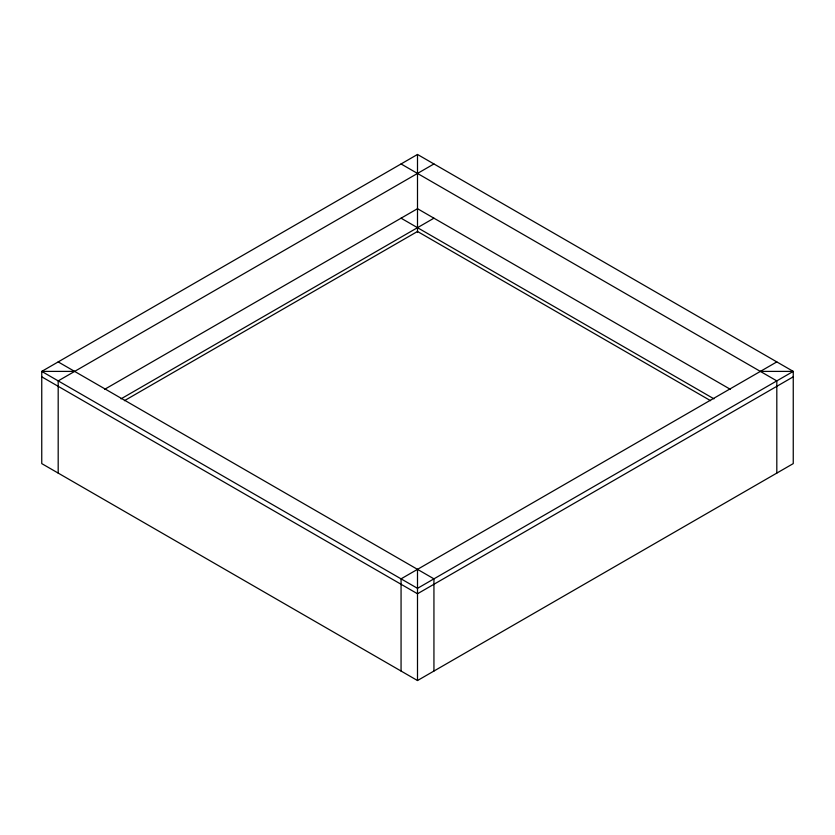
<?xml version="1.0" encoding="UTF-8"?>
<svg xmlns="http://www.w3.org/2000/svg" width="835" height="835" viewBox="0 0 835 835"><rect width="100%" height="100%" fill="white"/><g stroke="black" fill="none" stroke-linecap="round" stroke-linejoin="round"><path stroke-width="1.25" d="M417.5 154.465L41.75 371.398L41.75 463.602L417.5 680.535L793.25 463.602L793.25 371.398L417.5 154.465L417.5 232.506M433.939 163.952L58.189 380.896L58.189 473.09M104.594 389.35L417.5 208.698L730.406 389.35M121.033 398.848L433.939 218.185M124.415 400.685L417.5 231.472L710.585 400.685M776.811 361.91L401.061 578.843L401.061 671.048M793.25 376.825L417.5 593.758L41.75 376.825M74.628 371.398L41.75 371.398L417.5 588.341L793.25 371.398L760.372 371.398M401.061 163.952L776.811 380.896L776.811 473.09M401.061 218.185L713.967 398.848M58.189 361.91L433.939 578.843L433.939 671.048M417.5 569.355L417.5 680.535"/></g></svg>
